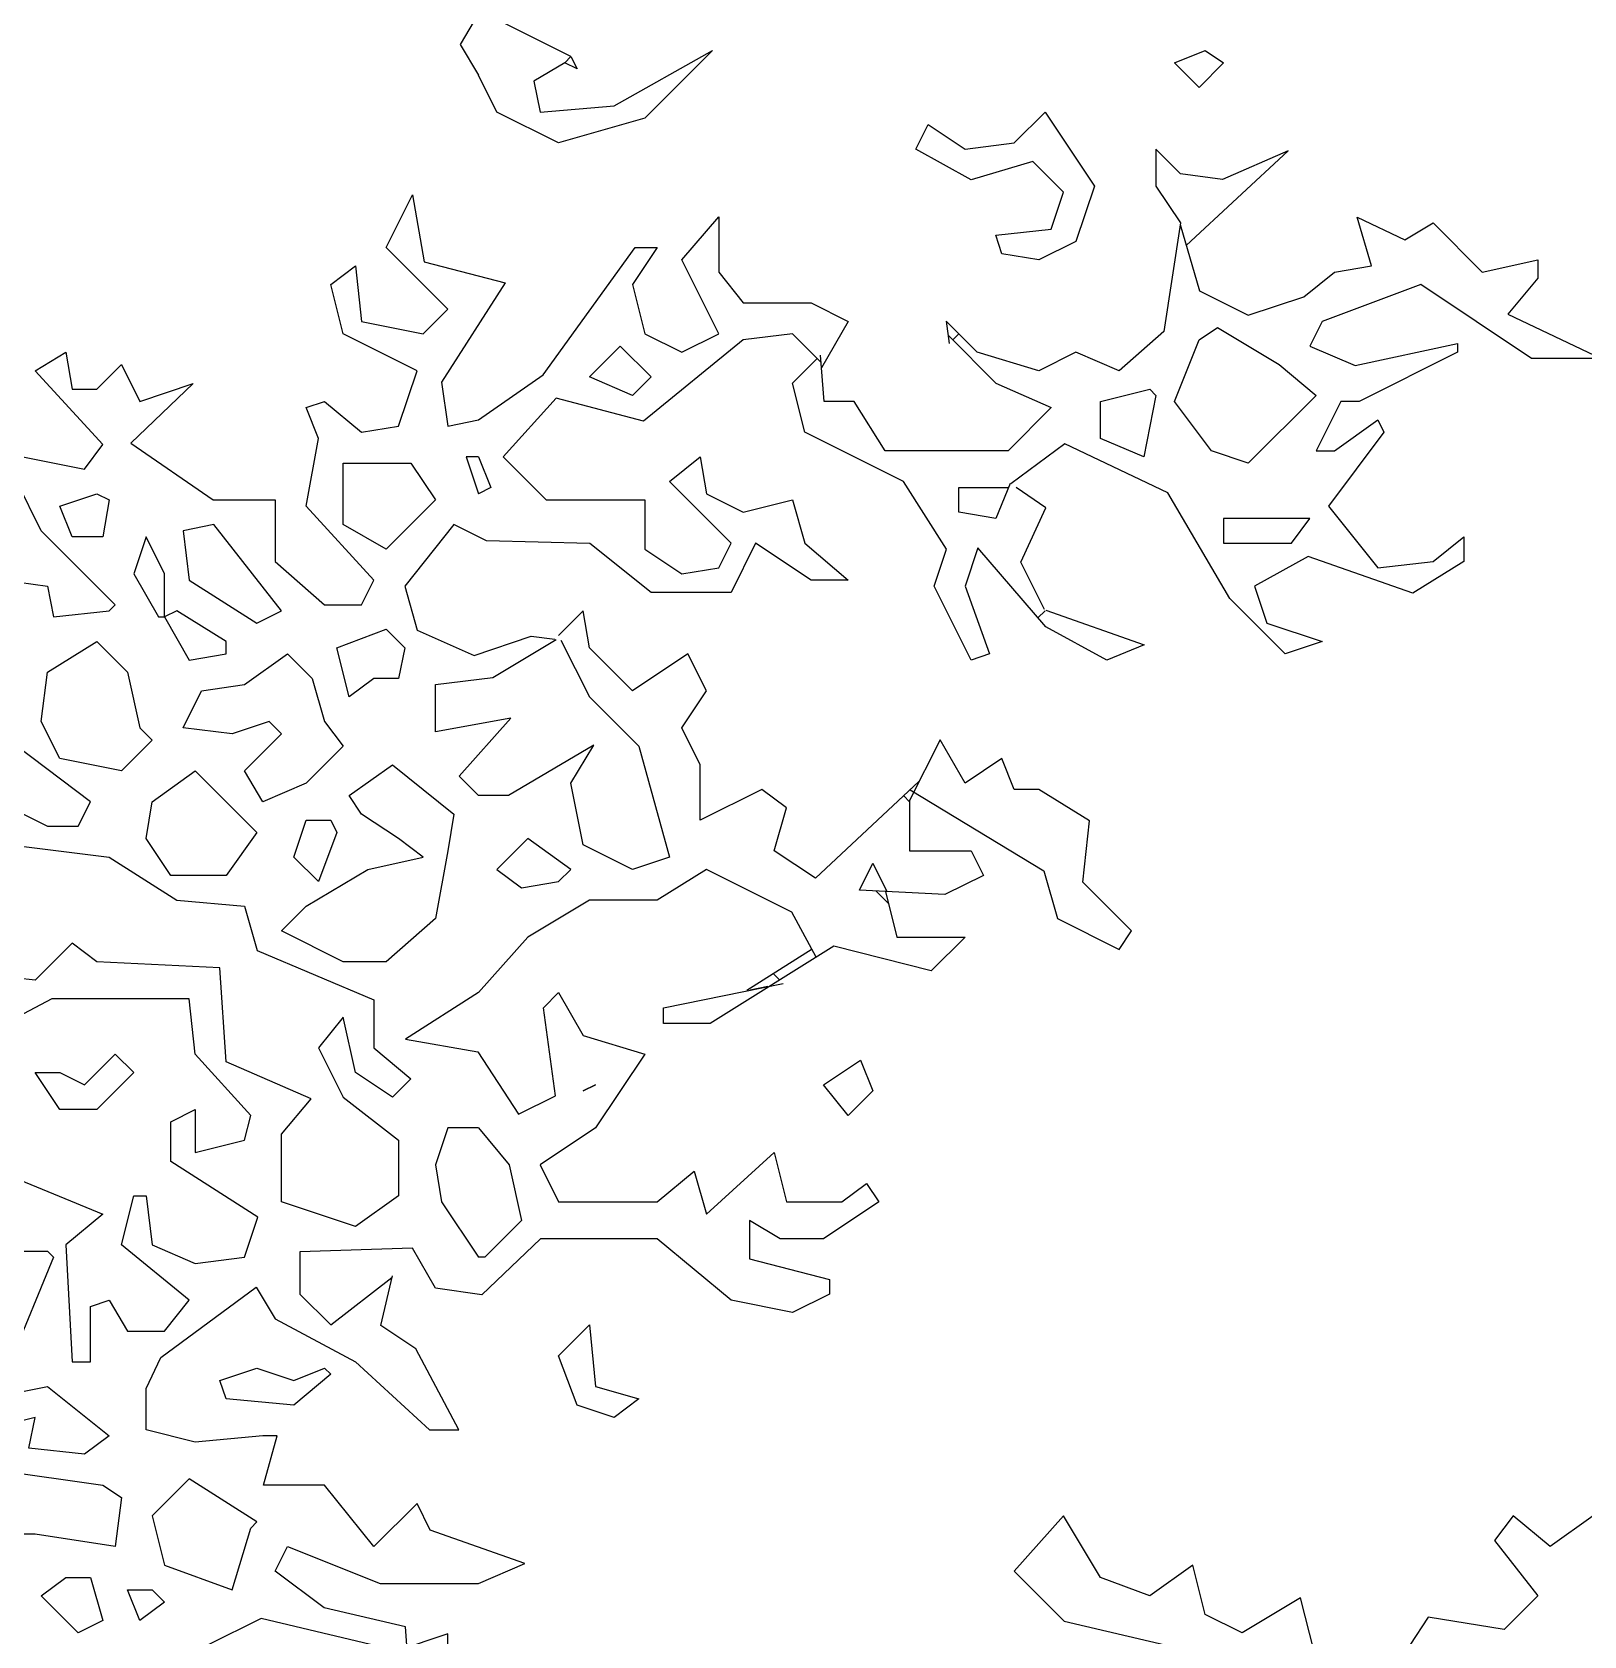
# Model space of a CAD drawing. Header units: metres. Extents: x -3.8 to 7.9, y -0.6 to 14.
# Drawn here: x 5.318 to 6.339, y 11.075 to 12.13 of the extents above; entities that cross this region are included whole.
import ezdxf

# ---------------------------------------------------------------- set-up
doc = ezdxf.new("R2010")
doc.units = ezdxf.units.M
doc.layers.add('ceco.net 88 green shadow', color=102, linetype='Continuous')
doc.layers.add('ceco.net 88 pair trees', color=7, linetype='Continuous')

msp = doc.modelspace()

# ---------------------------------------------------------------- linework, layer by layer
at = {"layer": 'ceco.net 88 green shadow', "linetype": 'Continuous'}
for p, q in [((5.6119, 12.1421), (5.5997, 12.1219)), ((5.6726, 12.1138), (5.6159, 12.1421)), ((5.5997, 12.1219), (5.6119, 12.1016)), ((5.6726, 12.1138), (5.6686, 12.1097)), ((5.6726, 12.1138), (5.6767, 12.1057)), ((5.701, 12.0814), (5.7658, 12.1178)), ((5.7658, 12.1178), (5.7212, 12.0733)), ((6.0695, 12.1097), (6.0898, 12.1178)), ((6.0898, 12.1178), (6.1019, 12.1097)), ((5.624, 12.0773), (5.6119, 12.1016)), ((5.6686, 12.1097), (5.6483, 12.0976)), ((5.6767, 12.1057), (5.6686, 12.1097)), ((6.0857, 12.0935), (6.0695, 12.1097)), ((6.1019, 12.1097), (6.0857, 12.0935)), ((5.6483, 12.0976), (5.6524, 12.0773)), ((5.6524, 12.0773), (5.701, 12.0814)), ((5.6645, 12.0571), (5.624, 12.0773)), ((5.7212, 12.0733), (5.6645, 12.0571)), ((5.9642, 12.0571), (5.9845, 12.0773)), ((5.9845, 12.0773), (6.0169, 12.0287)), ((5.8994, 12.053), (5.9075, 12.0692)), ((5.9075, 12.0692), (5.9318, 12.053)), ((5.9359, 12.0328), (5.8994, 12.053)), ((5.9318, 12.053), (5.9642, 12.0571)), ((5.9764, 12.0449), (5.9359, 12.0328)), ((5.9966, 12.0247), (5.9764, 12.0449)), ((6.0169, 12.0287), (6.0047, 11.9923)), ((5.9885, 12.0004), (5.9966, 12.0247)), ((5.9521, 11.9963), (5.9885, 12.0004)), ((5.9561, 11.9842), (5.9521, 11.9963)), ((6.0047, 11.9923), (5.9804, 11.9801)), ((5.9804, 11.9801), (5.9561, 11.9842)), ((6.0857, 11.9275), (6.0979, 11.9356)), ((6.0979, 11.9356), (6.1384, 11.9113)), ((5.6848, 11.9032), (5.705, 11.9234)), ((5.705, 11.9234), (5.7253, 11.9032)), ((6.0695, 11.887), (6.0857, 11.9275)), ((6.1384, 11.9113), (6.1627, 11.891)), ((5.7131, 11.891), (5.6848, 11.9032)), ((5.7253, 11.9032), (5.7131, 11.891)), ((6.0209, 11.887), (6.0533, 11.8951)), ((6.0574, 11.891), (6.0493, 11.8505)), ((6.0533, 11.8951), (6.0574, 11.891)), ((6.1627, 11.891), (6.1181, 11.8465)), ((6.0209, 11.8627), (6.0209, 11.887)), ((6.0938, 11.8546), (6.0695, 11.887)), ((6.0493, 11.8505), (6.0209, 11.8627)), ((5.6119, 11.8505), (5.6038, 11.8505)), ((5.6038, 11.8505), (5.6119, 11.8262)), ((5.6119, 11.8505), (5.62, 11.8303)), ((6.1181, 11.8465), (6.0938, 11.8546)), ((5.5228, 11.806), (5.5228, 11.8465)), ((5.5228, 11.8465), (5.5673, 11.8465)), ((5.5673, 11.8465), (5.5835, 11.8222)), ((5.3243, 11.8019), (5.3081, 11.8343)), ((5.62, 11.8303), (5.6119, 11.8262)), ((5.3365, 11.8181), (5.3608, 11.8262)), ((5.3446, 11.7979), (5.3365, 11.8181)), ((5.3608, 11.8262), (5.3689, 11.8222)), ((5.3689, 11.8222), (5.3648, 11.7979)), ((5.5835, 11.8222), (5.5511, 11.7898)), ((5.4377, 11.806), (5.4175, 11.8019)), ((5.4823, 11.7493), (5.4377, 11.806)), ((5.5511, 11.7898), (5.5228, 11.806)), ((6.1586, 11.81), (6.1019, 11.81)), ((6.1019, 11.81), (6.1019, 11.7938)), ((6.1465, 11.7938), (6.1586, 11.81)), ((5.3486, 11.7776), (5.3243, 11.8019)), ((5.3648, 11.7979), (5.3446, 11.7979)), ((5.3932, 11.7979), (5.3851, 11.7736)), ((5.4053, 11.7736), (5.3932, 11.7979)), ((5.4175, 11.8019), (5.4215, 11.7695)), ((6.1019, 11.7938), (6.1465, 11.7938)), ((5.3729, 11.7533), (5.3486, 11.7776)), ((5.3, 11.7695), (5.3284, 11.7655)), ((5.3284, 11.7655), (5.3324, 11.7452)), ((5.3851, 11.7736), (5.4013, 11.7452)), ((5.4053, 11.7452), (5.4053, 11.7736)), ((5.4215, 11.7695), (5.4661, 11.7412)), ((5.3689, 11.7493), (5.3729, 11.7533)), ((5.3324, 11.7452), (5.3689, 11.7493)), ((5.4013, 11.7452), (5.4053, 11.7452)), ((5.4134, 11.7493), (5.4053, 11.7452)), ((5.4053, 11.7452), (5.4215, 11.7169)), ((5.4458, 11.729), (5.4134, 11.7493)), ((5.4661, 11.7412), (5.4823, 11.7493)), ((5.5187, 11.725), (5.5511, 11.7371)), ((5.5511, 11.7371), (5.5633, 11.725)), ((5.3284, 11.7088), (5.3608, 11.729)), ((5.3608, 11.729), (5.381, 11.7088)), ((5.4458, 11.7209), (5.4458, 11.729)), ((5.5268, 11.6926), (5.5187, 11.725)), ((5.5633, 11.725), (5.5592, 11.7047)), ((5.4215, 11.7169), (5.4458, 11.7209)), ((5.458, 11.7007), (5.4863, 11.7209)), ((5.4863, 11.7209), (5.5025, 11.7047)), ((5.3243, 11.6764), (5.3284, 11.7088)), ((5.381, 11.7088), (5.3891, 11.6723)), ((5.4296, 11.6966), (5.458, 11.7007)), ((5.5025, 11.7047), (5.5106, 11.6764)), ((5.543, 11.7047), (5.5268, 11.6926)), ((5.5592, 11.7047), (5.543, 11.7047)), ((5.4175, 11.6723), (5.4296, 11.6966)), ((5.3365, 11.6521), (5.3243, 11.6764)), ((5.3891, 11.6723), (5.3972, 11.6642)), ((5.4499, 11.6683), (5.4175, 11.6723)), ((5.4742, 11.6764), (5.4499, 11.6683)), ((5.4823, 11.6683), (5.4742, 11.6764)), ((5.5106, 11.6764), (5.5228, 11.6602)), ((5.3972, 11.6642), (5.377, 11.644)), ((5.458, 11.644), (5.4823, 11.6683)), ((5.5228, 11.6602), (5.4985, 11.6359)), ((5.377, 11.644), (5.3365, 11.6521)), ((5.5268, 11.6278), (5.5552, 11.648)), ((5.5552, 11.648), (5.5957, 11.6156)), ((5.3972, 11.6237), (5.4256, 11.644)), ((5.4256, 11.644), (5.4661, 11.6035)), ((5.4701, 11.6237), (5.458, 11.644)), ((5.4985, 11.6359), (5.4701, 11.6237)), ((5.5349, 11.6156), (5.5268, 11.6278)), ((5.3932, 11.5994), (5.3972, 11.6237)), ((5.4904, 11.5873), (5.4985, 11.6116)), ((5.4985, 11.6116), (5.5147, 11.6116)), ((5.5147, 11.6116), (5.5187, 11.6035)), ((5.5592, 11.5994), (5.5349, 11.6156)), ((5.5957, 11.6156), (5.5916, 11.5913)), ((5.4094, 11.5751), (5.3932, 11.5994)), ((5.4661, 11.6035), (5.4458, 11.5751)), ((5.5187, 11.6035), (5.5066, 11.5711)), ((5.5754, 11.5873), (5.5592, 11.5994)), ((5.6443, 11.5994), (5.624, 11.5792)), ((5.6726, 11.5792), (5.6443, 11.5994)), ((5.5066, 11.5711), (5.4904, 11.5873)), ((5.539, 11.5792), (5.5754, 11.5873)), ((5.5916, 11.5913), (5.5835, 11.5468)), ((5.4458, 11.5751), (5.4094, 11.5751)), ((5.4985, 11.5549), (5.539, 11.5792)), ((5.624, 11.5792), (5.6402, 11.567)), ((5.6645, 11.5711), (5.6726, 11.5792)), ((5.6402, 11.567), (5.6645, 11.5711)), ((5.4823, 11.5387), (5.4985, 11.5549)), ((5.5835, 11.5468), (5.5511, 11.5184)), ((5.5228, 11.5184), (5.4823, 11.5387)), ((5.5511, 11.5184), (5.5228, 11.5184)), ((5.3527, 11.4374), (5.3729, 11.4577)), ((5.3729, 11.4577), (5.3851, 11.4455)), ((5.8387, 11.4374), (5.863, 11.4536)), ((5.863, 11.4536), (5.8711, 11.4334)), ((5.3365, 11.4212), (5.3203, 11.4455)), ((5.3203, 11.4455), (5.3365, 11.4455)), ((5.3365, 11.4455), (5.3527, 11.4374)), ((5.3851, 11.4455), (5.3608, 11.4212)), ((5.6888, 11.4374), (5.6807, 11.4334)), ((5.6807, 11.4334), (5.6888, 11.4374)), ((5.8549, 11.4172), (5.8387, 11.4374)), ((5.8711, 11.4334), (5.8549, 11.4172)), ((5.3608, 11.4212), (5.3365, 11.4212)), ((5.5916, 11.4091), (5.5835, 11.3848)), ((5.6119, 11.4091), (5.5916, 11.4091)), ((5.6119, 11.4091), (5.6321, 11.3848)), ((5.5835, 11.3848), (5.5876, 11.3605)), ((5.6321, 11.3848), (5.6402, 11.3483)), ((5.5876, 11.3605), (5.6119, 11.324)), ((5.6402, 11.3483), (5.6159, 11.324)), ((5.3324, 11.324), (5.3041, 11.2552)), ((5.3122, 11.3281), (5.3284, 11.3281)), ((5.3284, 11.3281), (5.3324, 11.324)), ((5.6159, 11.324), (5.6119, 11.324)), ((5.6645, 11.2592), (5.6848, 11.2795)), ((5.6848, 11.2795), (5.6888, 11.239)), ((5.6767, 11.2268), (5.6645, 11.2592)), ((5.4418, 11.243), (5.4661, 11.2511)), ((5.4661, 11.2511), (5.4904, 11.243)), ((5.4904, 11.243), (5.5106, 11.2511)), ((5.5147, 11.2471), (5.4904, 11.2268)), ((5.5106, 11.2511), (5.5147, 11.2471)), ((5.4458, 11.2309), (5.4418, 11.243)), ((5.6888, 11.239), (5.7172, 11.2309)), ((5.4904, 11.2268), (5.4458, 11.2309)), ((5.701, 11.2187), (5.6767, 11.2268)), ((5.7172, 11.2309), (5.701, 11.2187)), ((5.2798, 11.1863), (5.3648, 11.1742)), ((5.3648, 11.1742), (5.377, 11.1661)), ((5.4215, 11.1782), (5.3972, 11.1539)), ((5.4661, 11.1499), (5.4215, 11.1782)), ((5.377, 11.1661), (5.3729, 11.1337)), ((5.3972, 11.1539), (5.4053, 11.1215)), ((5.3203, 11.1418), (5.2676, 11.1418)), ((5.3729, 11.1337), (5.3203, 11.1418)), ((5.4499, 11.1053), (5.462, 11.1458)), ((5.462, 11.1458), (5.4661, 11.1499)), ((5.4053, 11.1215), (5.4499, 11.1053)), ((5.3243, 11.1013), (5.3405, 11.1134)), ((5.3405, 11.1134), (5.3567, 11.1134)), ((5.3567, 11.1134), (5.3648, 11.0851)), ((5.3486, 11.077), (5.3243, 11.1013)), ((5.3891, 11.0851), (5.381, 11.1053)), ((5.381, 11.1053), (5.3972, 11.1053)), ((5.3972, 11.1053), (5.4053, 11.0972)), ((5.4053, 11.0972), (5.3891, 11.0851)), ((5.3648, 11.0851), (5.3486, 11.077))]:
    msp.add_line(p, q, dxfattribs=at)
at = {"layer": 'ceco.net 88 pair trees', "linetype": 'Continuous'}
for p, q in [((5.9278, 11.9315), (5.9237, 11.9275)), ((5.9845, 11.7493), (5.9798, 11.7446)), ((5.8954, 11.6237), (5.8915, 11.6276)), ((5.8816, 11.5565), (5.8731, 11.565)), ((5.8312, 11.5267), (5.7884, 11.4994)), ((5.8099, 11.5065), (5.8059, 11.5105)), ((5.8022, 11.5022), (5.7905, 11.4998))]:
    msp.add_line(p, q, dxfattribs=at)
for points in [[(6.0772, 11.9896), (6.1444, 12.0518), (6.1011, 12.033), (6.0736, 12.0368), (6.0574, 12.053), (6.0574, 12.0287), (6.0736, 12.0044), (6.0626, 11.9331), (6.0331, 11.9072), (6.0047, 11.9194), (5.9804, 11.9072), (5.9399, 11.9194), (5.9195, 11.9398), (5.9213, 11.925)], [(5.3122, 11.8505), (5.3527, 11.8424), (5.3648, 11.8586), (5.3203, 11.9072), (5.3405, 11.9194), (5.3446, 11.8951), (5.3608, 11.8951), (5.377, 11.9113), (5.3891, 11.887), (5.4241, 11.8987), (5.3832, 11.8596), (5.4373, 11.8222), (5.4782, 11.8222), (5.4782, 11.7817), (5.5106, 11.7533), (5.5349, 11.7533), (5.543, 11.7695), (5.4985, 11.8181), (5.5066, 11.8627), (5.4985, 11.8829), (5.5106, 11.887), (5.5349, 11.8667), (5.5592, 11.8708), (5.5714, 11.9072), (5.5228, 11.9315), (5.5147, 11.9639), (5.5309, 11.9761), (5.5349, 11.9396), (5.5754, 11.9315), (5.5916, 11.9477), (5.5511, 11.9882), (5.5685, 12.023), (5.576, 11.9789), (5.6293, 11.9651), (5.5874, 11.8997), (5.5916, 11.8708), (5.6119, 11.8748), (5.6544, 11.9046), (5.7149, 11.9882), (5.7293, 11.9882), (5.7131, 11.9639), (5.7212, 11.9315), (5.7455, 11.9194), (5.7698, 11.9315), (5.7455, 11.9801), (5.7698, 12.0085), (5.7698, 11.972), (5.786, 11.9518), (5.8306, 11.9518), (5.8549, 11.9396), (5.8374, 11.909)], [(6.0734, 12.0034), (6.0861, 11.9597), (6.1181, 11.9437), (6.1546, 11.9558), (6.1748, 11.972), (6.1991, 11.9761), (6.1898, 12.0083), (6.221, 11.9933), (6.2396, 12.0044), (6.272, 11.972), (6.3085, 11.9801), (6.3085, 11.968), (6.2888, 11.9445), (6.3502, 11.9153), (6.3044, 11.9153), (6.2315, 11.9639), (6.1667, 11.9396), (6.1586, 11.9234), (6.1884, 11.9107), (6.2558, 11.9252), (6.2558, 11.9194), (6.191, 11.887), (6.1789, 11.887), (6.1627, 11.8546), (6.1748, 11.8546), (6.2032, 11.8748), (6.2072, 11.8667), (6.1708, 11.8181), (6.2032, 11.7776), (6.2396, 11.7817), (6.2599, 11.7979), (6.2599, 11.7817), (6.2264, 11.7608), (6.1574, 11.7849), (6.1222, 11.7655), (6.1303, 11.7412), (6.1667, 11.729), (6.1424, 11.7209), (6.106, 11.7574), (6.0651, 11.8268), (5.9974, 11.8592), (5.962, 11.8327)], [(5.8372, 11.9127), (5.8184, 11.9315), (5.786, 11.9275), (5.7204, 11.874), (5.6629, 11.8892), (5.6281, 11.8505), (5.6564, 11.8222), (5.7212, 11.8222), (5.7212, 11.7898), (5.7455, 11.7736), (5.7698, 11.7776), (5.7779, 11.7938), (5.7374, 11.8343), (5.7577, 11.8505), (5.7617, 11.8262), (5.786, 11.8141), (5.8184, 11.8222), (5.8265, 11.7938), (5.8549, 11.7695), (5.8306, 11.7695), (5.7941, 11.7938), (5.7779, 11.7614), (5.7253, 11.7614), (5.685, 11.7936), (5.6171, 11.7952), (5.5957, 11.806), (5.5633, 11.7655), (5.5716, 11.7365), (5.609, 11.7199), (5.6465, 11.7325), (5.6621, 11.7306)], [(5.9207, 11.9305), (5.9521, 11.8991), (5.9885, 11.8829), (5.9602, 11.8546), (5.8792, 11.8546), (5.8589, 11.887), (5.8391, 11.887), (5.8368, 11.9175)], [(5.9849, 11.7497), (6.0497, 11.7268), (6.025, 11.7169), (5.9849, 11.7387), (5.9403, 11.7906), (5.9318, 11.7655), (5.948, 11.7209), (5.9359, 11.7169), (5.9116, 11.7655), (5.9197, 11.7898), (5.8913, 11.8343), (5.8265, 11.8667), (5.8184, 11.8991), (5.8346, 11.9153)], [(5.9614, 11.8331), (5.9521, 11.81), (5.9278, 11.8141), (5.9278, 11.8303), (5.9602, 11.8303)], [(5.9841, 11.7501), (5.9685, 11.7813), (5.9849, 11.8169), (5.9654, 11.8303)], [(5.9014, 11.6369), (5.8334, 11.5733), (5.8063, 11.5913), (5.8144, 11.6197), (5.7982, 11.6318), (5.7577, 11.6116), (5.7577, 11.648), (5.7455, 11.6723), (5.7617, 11.6966), (5.7496, 11.7209), (5.7131, 11.6966), (5.6848, 11.725), (5.6807, 11.7493), (5.6645, 11.7331)], [(5.6659, 11.73), (5.6848, 11.6926), (5.7172, 11.6602), (5.7374, 11.5873), (5.7131, 11.5792), (5.6807, 11.5954), (5.6726, 11.6359), (5.6876, 11.6608), (5.6315, 11.6278), (5.6119, 11.6278), (5.5991, 11.6405), (5.6331, 11.6786), (5.5835, 11.6697), (5.5835, 11.7009), (5.6212, 11.7055), (5.6629, 11.7304)], [(5.2879, 11.6278), (5.3284, 11.6075), (5.3486, 11.6075), (5.3567, 11.6237), (5.3081, 11.6602)], [(5.8958, 11.6316), (5.9837, 11.5782), (5.9926, 11.5468), (6.0331, 11.5265), (6.0412, 11.5387), (6.0092, 11.5707), (6.0136, 11.6112), (5.9804, 11.6318), (5.9642, 11.6318), (5.9561, 11.6521), (5.9318, 11.6359), (5.9154, 11.6644), (5.895, 11.6241)], [(5.8954, 11.6249), (5.8954, 11.5913), (5.9359, 11.5913), (5.944, 11.5751), (5.9186, 11.5626), (5.8624, 11.5656), (5.8711, 11.5832), (5.8804, 11.5646)], [(5.3041, 11.5954), (5.3689, 11.5873), (5.4134, 11.5589), (5.458, 11.5549), (5.4663, 11.5259)], [(5.834, 11.5215), (5.818, 11.551), (5.7617, 11.5792), (5.7293, 11.5589), (5.6848, 11.5589), (5.6443, 11.5346), (5.6119, 11.4982), (5.5639, 11.4676), (5.6113, 11.4591), (5.6382, 11.4182), (5.6625, 11.4303), (5.6546, 11.4882), (5.6645, 11.4982), (5.6807, 11.4698), (5.7212, 11.4577), (5.6888, 11.4091), (5.6524, 11.3848), (5.6645, 11.3605), (5.7293, 11.3605), (5.7536, 11.3807), (5.7617, 11.3524), (5.8063, 11.3929), (5.8144, 11.3605), (5.8508, 11.3605), (5.867, 11.3726), (5.8751, 11.3605), (5.8387, 11.3362), (5.8103, 11.3362), (5.7901, 11.3483), (5.7901, 11.323), (5.8427, 11.3094), (5.8427, 11.2997), (5.8184, 11.2876), (5.7779, 11.2957), (5.7293, 11.3362), (5.6526, 11.3362), (5.6141, 11.2993), (5.5835, 11.3038), (5.5685, 11.3301), (5.4944, 11.3275), (5.4944, 11.2997), (5.5147, 11.2795), (5.5548, 11.3107)], [(5.8796, 11.5646), (5.8869, 11.5346), (5.9318, 11.5346), (5.9095, 11.5125), (5.8455, 11.5287), (5.7641, 11.4779)], [(5.4663, 11.5259), (5.543, 11.4933), (5.543, 11.4617), (5.5673, 11.4415), (5.5552, 11.4293), (5.5309, 11.4455), (5.5228, 11.482), (5.5066, 11.4617), (5.5228, 11.4293), (5.5592, 11.401), (5.5592, 11.3645), (5.5309, 11.3443), (5.4823, 11.3605), (5.4823, 11.405), (5.5017, 11.4283), (5.4458, 11.4526), (5.4418, 11.5144), (5.3608, 11.5184), (5.3446, 11.5306), (5.3203, 11.5063), (5.2838, 11.5103)], [(5.7641, 11.4779), (5.7334, 11.4779), (5.7334, 11.488), (5.8123, 11.5042)], [(5.296, 11.3807), (5.3648, 11.3524), (5.3405, 11.3321), (5.3446, 11.2552), (5.3567, 11.2552), (5.3567, 11.2916), (5.3689, 11.2957), (5.381, 11.2754), (5.4053, 11.2754), (5.4215, 11.2957), (5.377, 11.3321), (5.3851, 11.3645), (5.3932, 11.3645), (5.3972, 11.3321), (5.4256, 11.32), (5.458, 11.324), (5.4667, 11.3503), (5.4094, 11.387), (5.4094, 11.4131), (5.4256, 11.4212), (5.4256, 11.3929), (5.458, 11.401), (5.462, 11.4172), (5.4256, 11.4577), (5.4215, 11.4941), (5.3312, 11.4941), (5.2425, 11.4471)], [(5.1076, 11.3246), (5.138, 11.3321), (5.1826, 11.324), (5.2312, 11.2876), (5.2433, 11.2511), (5.2879, 11.2309), (5.3284, 11.239), (5.3689, 11.2066), (5.3527, 11.1944), (5.3162, 11.1985), (5.3203, 11.2187), (5.2555, 11.2025), (5.2368, 11.2211), (5.1975, 11.2378), (5.1583, 11.2025), (5.1421, 11.2106), (5.1299, 11.2349), (5.1016, 11.239), (5.073, 11.2226), (5.0481, 11.2748)], [(5.5679, 11.0237), (5.5639, 11.081), (5.5104, 11.0934), (5.4782, 11.1175), (5.4863, 11.1337), (5.5471, 11.1094), (5.6119, 11.1094), (5.6424, 11.1225), (5.5801, 11.1446), (5.5714, 11.162), (5.543, 11.1337), (5.5106, 11.1742), (5.4705, 11.1742), (5.4794, 11.2066), (5.4701, 11.2066), (5.4256, 11.2025), (5.3932, 11.2106), (5.3932, 11.2378), (5.4029, 11.258), (5.4657, 11.3044), (5.4782, 11.2835), (5.5309, 11.2552), (5.5795, 11.2106), (5.5989, 11.2106), (5.5706, 11.2637), (5.5475, 11.2791), (5.5552, 11.3119)], [(6.1673, 11.0415), (6.1525, 11.1001), (6.1141, 11.077), (6.0898, 11.0891), (6.0817, 11.1215), (6.0533, 11.1013), (6.0209, 11.1134), (5.9966, 11.1539), (5.9642, 11.1175), (5.997, 11.0847), (6.141, 11.0508)], [(6.3449, 11.1539), (6.3166, 11.1337), (6.2923, 11.1539), (6.2801, 11.1377), (6.3085, 11.1013), (6.2864, 11.0792), (6.2364, 11.0873), (6.2003, 11.032)], [(5.5916, 11.0284), (5.5916, 11.0764), (5.5584, 11.0652), (5.4689, 11.0865), (5.4337, 11.0689)]]:
    msp.add_lwpolyline(points, dxfattribs=at)

doc.saveas('drawing.dxf')
